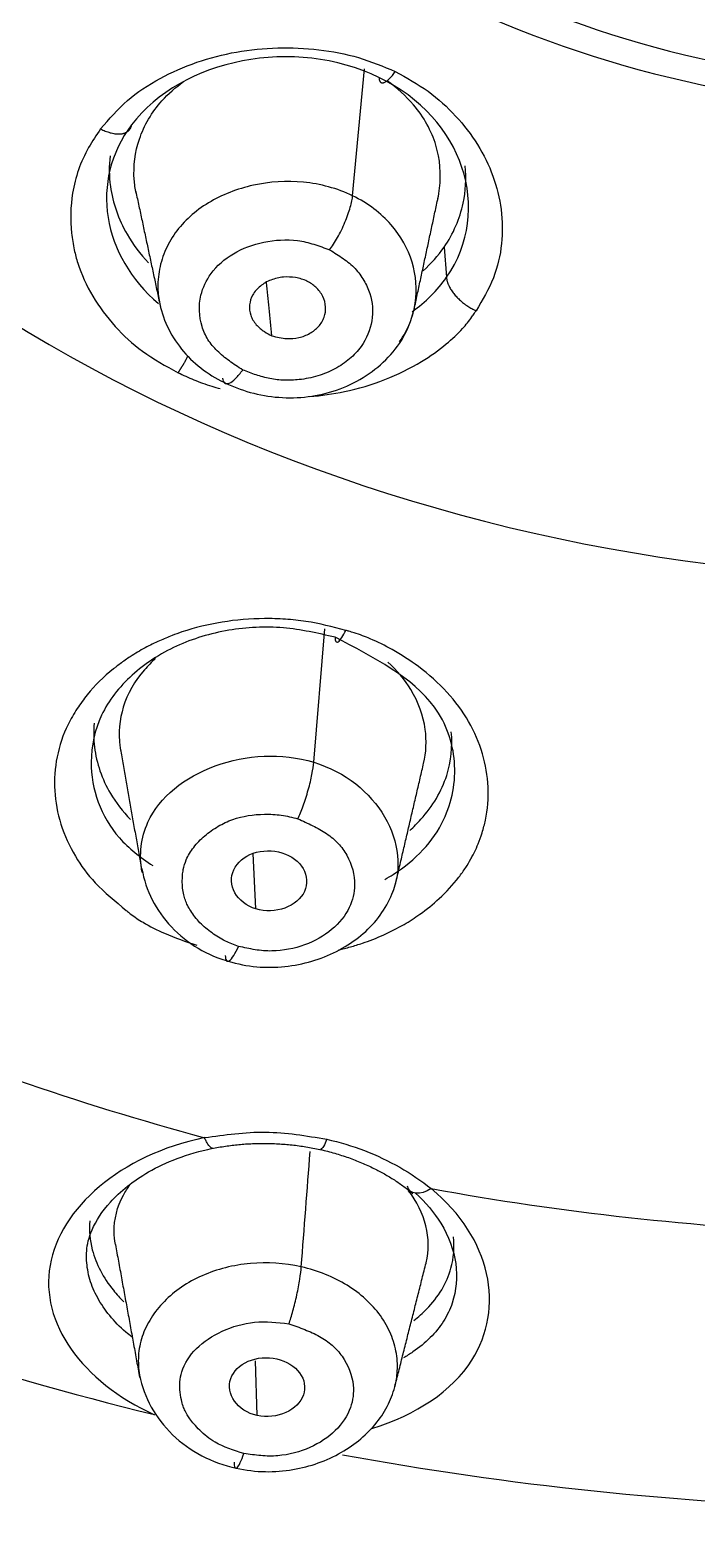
# Model space of a CAD drawing. Extents: x 0 to 1128, y 0 to 827.
# Drawn here: x 452.51 to 460.22, y 503.18 to 520.57 of the extents above; entities that cross this region are included whole.
import ezdxf

# ---------------------------------------------------------------- set-up
doc = ezdxf.new("R2010")
doc.units = 0
doc.header["$LTSCALE"] = 3
doc.header["$MEASUREMENT"] = 0
doc.layers.add('1', color=7, linetype='CONTINUOUS')

msp = doc.modelspace()

# ---------------------------------------------------------------- linework, layer by layer
at = {"layer": '1', "color": 7, "linetype": 'Continuous'}
for p, q in [((456.238, 518.652), (456.374, 520.119)), ((457.296, 518.059), (457.324, 517.711)), ((455.789, 512.106), (455.918, 513.65)), ((455.121, 510.412), (455.089, 511.054)), ((455.135, 504.558), (455.117, 505.192))]:
    msp.add_line(p, q, dxfattribs=at)
for centre, major_axis, start_param, end_param in [((463.091, 532.806), (38.932, 0), 1.570796, 3.633743), ((463.091, 532.736), (38.762, 0), 1.570796, 4.712389), ((463.091, 532.712), (38.555, 0), 1.570796, 4.712389), ((463.091, 532.712), (-37.7, 0), 4.712389, 7.319813), ((463.091, 529.512), (-18.228, 0), 4.712389, 7.853982), ((463.091, 529.292), (11.507, 0), 1.570796, 4.712389), ((463.091, 529.077), (10.912, 0), 1.570796, 4.712389), ((463.091, 532.107), (-36.953, 0), 0, 1.570796), ((463.091, 532.303), (37.281, 0), 3.592657, 5.752256), ((463.091, 532.806), (38.932, 0), 3.633743, 4.712389), ((463.091, 530.174), (28.054, 0), 4.237095, 4.402183), ((463.091, 530.174), (28.054, 0), 4.498885, 4.663958), ((463.091, 530.889), (32.688, 0), 4.243269, 4.428931), ((463.091, 530.889), (32.688, 0), 4.497491, 4.678093)]:
    msp.add_ellipse(centre, major_axis=major_axis, ratio=0.838671, start_param=start_param, end_param=end_param, dxfattribs=at)
for points, knots in [([(457.049, 500.187), (452.009, 500.822), (447.151, 502.263), (438.405, 506.497), (434.502, 509.329), (428.215, 515.942), (425.807, 519.77), (422.84, 527.862), (422.264, 532.152), (423.018, 540.604), (424.347, 544.774), (428.74, 552.406), (431.787, 555.884), (439.203, 561.648), (443.549, 563.945), (452.984, 567.053), (458.003, 567.853), (463.091, 567.852)], [0, 0, 0, 0, 0.125, 0.125, 0.25, 0.25, 0.375, 0.375, 0.5, 0.5, 0.625, 0.625, 0.75, 0.75, 0.875, 0.875, 1, 1, 1, 1]), ([(453.326, 519.425), (453.424, 519.538), (453.616, 519.761), (454.125, 520.1), (454.732, 520.309), (455.37, 520.373), (455.847, 520.351), (456.312, 520.264), (456.593, 520.146), (456.732, 520.088)], [0, 0, 0, 0, 0.132869, 0.26162, 0.511676, 0.635547, 0.758214, 0.879573, 1, 1, 1, 1]), ([(456.732, 520.088), (456.862, 520.016), (457.124, 519.871), (457.441, 519.579), (457.695, 519.248), (457.934, 518.76), (458.003, 518.223), (457.885, 517.694), (457.739, 517.449), (457.665, 517.324)], [0, 0, 0, 0, 0.120358, 0.241643, 0.364231, 0.488029, 0.738055, 0.866906, 1, 1, 1, 1]), ([(453.737, 518.682), (453.726, 518.735), (453.718, 518.788), (453.703, 518.997), (453.724, 519.157), (453.828, 519.466), (453.916, 519.618), (454.108, 519.831), (454.192, 519.906), (454.285, 519.972)], [0, 0, 0, 0, 0.111354, 0.111354, 0.440848, 0.440848, 0.788252, 0.788252, 1, 1, 1, 1]), ([(457.224, 518.62), (457.233, 518.66), (457.239, 518.699), (457.263, 518.904), (457.249, 519.074), (457.151, 519.401), (457.062, 519.562), (456.855, 519.805), (456.751, 519.899), (456.636, 519.982)], [0, 0, 0, 0, 0.080133, 0.080133, 0.412884, 0.412884, 0.753563, 0.753563, 1, 1, 1, 1]), ([(453.326, 519.425), (453.278, 519.354), (453.12, 519.124), (452.981, 518.715), (452.973, 518.31), (453.016, 518.04), (453.116, 517.662), (453.366, 517.244), (453.807, 516.836), (454.079, 516.686), (454.221, 516.608)], [0, 0, 0, 0, 0.07654, 0.24831, 0.393164, 0.453603, 0.502016, 0.753921, 0.871649, 1, 1, 1, 1]), ([(453.435, 519.114), (453.422, 518.997), (453.423, 518.878), (453.466, 518.571), (453.532, 518.382), (453.699, 518.091), (453.783, 517.98), (453.881, 517.877)], [0, 0, 0, 0, 0.269828, 0.269828, 0.707091, 0.707091, 1, 1, 1, 1]), ([(457.296, 518.059), (457.403, 518.215), (457.478, 518.389), (457.546, 518.707), (457.554, 518.853), (457.539, 518.997)], [0, 0, 0, 0, 0.556758, 0.556758, 1, 1, 1, 1]), ([(456.238, 518.652), (456.059, 518.739), (455.672, 518.841), (455.081, 518.802), (454.639, 518.629), (454.353, 518.419), (454.18, 518.228), (454.059, 518.01), (453.992, 517.776), (453.982, 517.557), (454.004, 517.419), (454.019, 517.362)], [0, 0, 0, 0, 0.170648, 0.341297, 0.511945, 0.59727, 0.682594, 0.767918, 0.853242, 0.938567, 1, 1, 1, 1]), ([(455.973, 518.027), (455.988, 518.047), (456.018, 518.091), (456.079, 518.194), (456.14, 518.316), (456.186, 518.437), (456.213, 518.521), (456.231, 518.594), (456.237, 518.635), (456.238, 518.652)], [0, 0, 0, 0, 0.124691, 0.249924, 0.500389, 0.625622, 0.750855, 0.876088, 1, 1, 1, 1]), ([(456.78, 516.965), (456.781, 516.965), (456.83, 517.034), (456.909, 517.18), (456.992, 517.489), (456.961, 517.891), (456.714, 518.336), (456.418, 518.565), (456.238, 518.652)], [0, 0, 0, 0, 0.001186, 0.126038, 0.250889, 0.500593, 0.750296, 1, 1, 1, 1]), ([(454.968, 516.639), (454.916, 516.674), (454.813, 516.742), (454.67, 516.855), (454.559, 516.989), (454.464, 517.204), (454.454, 517.477), (454.592, 517.776), (454.847, 518), (455.205, 518.136), (455.507, 518.152), (455.699, 518.119), (455.824, 518.084), (455.914, 518.05), (455.973, 518.027)], [0, 0, 0, 0, 0.063636, 0.126087, 0.187937, 0.250871, 0.393801, 0.500685, 0.625163, 0.749836, 0.87491, 0.906041, 0.937167, 1, 1, 1, 1]), ([(455.973, 518.027), (456.027, 517.995), (456.106, 517.946), (456.203, 517.873), (456.29, 517.792), (456.373, 517.676), (456.465, 517.476), (456.486, 517.205), (456.376, 516.943), (456.209, 516.763), (456.038, 516.647), (455.839, 516.565), (455.638, 516.525), (455.451, 516.517), (455.31, 516.532), (455.202, 516.558), (455.096, 516.59), (455.019, 516.62), (454.968, 516.639)], [0, 0, 0, 0, 0.063042, 0.094196, 0.125209, 0.187664, 0.250102, 0.374984, 0.499861, 0.571217, 0.64257, 0.713923, 0.785286, 0.839201, 0.892766, 0.919409, 0.946138, 1, 1, 1, 1]), ([(455.711, 517.666), (455.671, 517.685), (455.626, 517.699), (455.534, 517.714), (455.486, 517.716), (455.39, 517.708), (455.34, 517.696), (455.249, 517.661), (455.207, 517.637), (455.136, 517.58), (455.105, 517.545), (455.064, 517.471), (455.052, 517.432), (455.044, 517.352), (455.048, 517.311), (455.074, 517.234), (455.096, 517.196), (455.151, 517.133), (455.183, 517.106), (455.246, 517.065), (455.275, 517.049), (455.305, 517.035)], [0, 0, 0, 0, 0.098506, 0.098506, 0.196465, 0.196465, 0.303981, 0.303981, 0.41042, 0.41042, 0.520243, 0.520243, 0.623988, 0.623988, 0.728719, 0.728719, 0.832938, 0.832938, 0.928316, 0.928316, 1, 1, 1, 1]), ([(455.305, 517.035), (455.294, 517.141), (455.283, 517.248), (455.262, 517.452), (455.252, 517.551), (455.242, 517.649)], [0, 0, 0, 0, 0.519671, 0.519671, 1, 1, 1, 1]), ([(455.305, 517.035), (455.36, 517.018), (455.419, 517.006), (455.525, 517.001), (455.573, 517.004), (455.663, 517.024), (455.706, 517.041), (455.782, 517.085), (455.816, 517.112), (455.873, 517.174), (455.895, 517.211), (455.922, 517.288), (455.928, 517.328), (455.924, 517.409), (455.913, 517.451), (455.874, 517.529), (455.847, 517.565), (455.784, 517.623), (455.749, 517.647), (455.711, 517.666)], [0, 0, 0, 0, 0.132601, 0.132601, 0.237972, 0.237972, 0.343557, 0.343557, 0.448926, 0.448926, 0.561915, 0.561915, 0.671392, 0.671392, 0.788006, 0.788006, 0.901862, 0.901862, 1, 1, 1, 1]), ([(454.01, 517.401), (454.032, 517.299), (454.099, 517.108), (454.274, 516.846), (454.507, 516.631), (454.688, 516.525), (454.786, 516.481)], [0, 0, 0, 0, 0.257126, 0.509581, 0.756949, 1, 1, 1, 1]), ([(454.785, 516.481), (454.885, 516.434), (455.091, 516.36), (455.427, 516.31), (455.768, 516.326), (456.1, 516.412), (456.403, 516.565), (456.662, 516.778), (456.857, 517.046), (456.929, 517.247), (456.952, 517.354)], [0, 0, 0, 0, 0.122752, 0.245509, 0.36851, 0.492327, 0.617815, 0.744856, 0.872489, 1, 1, 1, 1]), ([(455.741, 516.333), (455.877, 516.343), (456.342, 516.408), (456.888, 516.624), (457.305, 516.919), (457.495, 517.097), (457.596, 517.22), (457.644, 517.291), (457.659, 517.315), (457.665, 517.324)], [0, 0, 0, 0, 0.170693, 0.589683, 0.75144, 0.873905, 0.957487, 0.984105, 1, 1, 1, 1]), ([(454.221, 516.608), (454.281, 516.58), (454.406, 516.521), (454.571, 516.463), (454.676, 516.433), (454.709, 516.424)], [0, 0, 0, 0, 0.383568, 0.803745, 1, 1, 1, 1]), ([(454.736, 516.544), (454.737, 516.532), (454.743, 516.51), (454.758, 516.488), (454.781, 516.479), (454.821, 516.487), (454.872, 516.525), (454.927, 516.586), (454.954, 516.621), (454.968, 516.639)], [0, 0, 0, 0, 0.123912, 0.249145, 0.374378, 0.499611, 0.750076, 0.875309, 1, 1, 1, 1]), ([(456.159, 513.631), (456.007, 513.671), (455.779, 513.73), (455.46, 513.762), (454.973, 513.778), (454.52, 513.704), (454.14, 513.568), (453.997, 513.508), (453.833, 513.428), (453.682, 513.338), (453.571, 513.261), (453.508, 513.212), (453.367, 513.103), (453.21, 512.945), (453.07, 512.752), (452.999, 512.637), (452.839, 512.337), (452.728, 511.778), (452.93, 511.143), (453.263, 510.686), (453.505, 510.495), (453.645, 510.376), (453.705, 510.327), (453.843, 510.237), (454.094, 510.109), (454.311, 510.035), (454.437, 509.993)], [0, 0, 0, 0, 0.06014, 0.090394, 0.121218, 0.245346, 0.26142, 0.28246, 0.307836, 0.335836, 0.356, 0.365283, 0.37024, 0.433061, 0.463659, 0.480356, 0.49684, 0.624836, 0.752229, 0.809769, 0.87823, 0.881148, 0.887692, 0.911204, 0.948438, 1, 1, 1, 1]), ([(456.035, 513.552), (455.837, 513.597), (455.435, 513.69), (454.791, 513.654), (454.176, 513.47), (453.656, 513.125), (453.299, 512.671), (453.218, 512.296), (453.217, 512.108)], [0, 0, 0, 0, 0.151852, 0.309584, 0.47372, 0.645568, 0.824235, 1, 1, 1, 1]), ([(456.035, 513.552), (456.036, 513.53), (456.041, 513.504), (456.056, 513.493), (456.078, 513.499), (456.113, 513.541), (456.144, 513.6), (456.159, 513.631)], [0, 0, 0, 0, 0.251002, 0.376503, 0.502003, 0.753005, 1, 1, 1, 1]), ([(457.415, 512.112), (457.397, 512.336), (457.184, 512.955), (456.485, 513.318), (456.035, 513.552)], [0, 0, 0, 0, 0.355915, 1, 1, 1, 1]), ([(456.074, 509.938), (456.12, 509.949), (456.214, 509.973), (456.389, 510.026), (456.599, 510.109), (456.821, 510.222), (457.04, 510.362), (457.26, 510.54), (457.431, 510.727), (457.544, 510.884), (457.595, 510.972), (457.628, 511.032), (457.657, 511.089), (457.695, 511.173), (457.73, 511.273), (457.756, 511.364), (457.799, 511.539), (457.83, 511.948), (457.679, 512.468), (457.342, 512.923), (457.032, 513.199), (456.725, 513.399), (456.472, 513.525), (456.301, 513.589), (456.204, 513.618), (456.171, 513.628), (456.159, 513.631)], [0, 0, 0, 0, 0.023726, 0.047931, 0.09181, 0.139207, 0.177926, 0.231144, 0.294985, 0.322178, 0.345225, 0.355864, 0.36292, 0.384112, 0.411472, 0.428243, 0.442735, 0.522638, 0.681726, 0.761281, 0.841015, 0.90348, 0.950749, 0.983138, 0.993585, 1, 1, 1, 1]), ([(453.961, 513.305), (453.915, 513.264), (453.872, 513.22), (453.72, 513.046), (453.635, 512.898), (453.544, 512.599), (453.531, 512.445), (453.551, 512.276), (453.554, 512.257), (453.558, 512.238)], [0, 0, 0, 0, 0.142986, 0.142986, 0.557309, 0.557309, 0.94992, 0.94992, 1, 1, 1, 1]), ([(457.059, 512.093), (457.089, 512.222), (457.095, 512.356), (457.056, 512.644), (457.001, 512.802), (456.842, 513.06), (456.751, 513.167), (456.644, 513.264)], [0, 0, 0, 0, 0.317615, 0.317615, 0.699046, 0.699046, 1, 1, 1, 1]), ([(453.251, 512.557), (453.243, 512.464), (453.244, 512.372), (453.278, 512.097), (453.34, 511.913), (453.503, 511.64), (453.581, 511.54), (453.671, 511.446)], [0, 0, 0, 0, 0.236065, 0.236065, 0.706893, 0.706893, 1, 1, 1, 1]), ([(456.898, 511.318), (456.945, 511.36), (456.988, 511.403), (457.165, 511.599), (457.268, 511.773), (457.377, 512.117), (457.395, 512.289), (457.379, 512.459)], [0, 0, 0, 0, 0.134788, 0.134788, 0.590615, 0.590615, 1, 1, 1, 1]), ([(453.803, 510.845), (453.77, 511.036), (453.792, 511.233), (454.133, 511.997), (455.05, 512.336), (455.789, 512.106)], [0, 0, 0, 0, 0.236713, 0.236713, 1, 1, 1, 1]), ([(453.217, 512.108), (453.216, 511.796), (453.377, 511.327), (453.782, 511.008), (453.93, 510.913)], [0, 0, 0, 0, 0.672819, 1, 1, 1, 1]), ([(455.605, 511.454), (455.624, 511.495), (455.666, 511.597), (455.718, 511.756), (455.751, 511.881), (455.776, 511.998), (455.786, 512.068), (455.789, 512.106)], [0, 0, 0, 0, 0.250198, 0.500927, 0.626291, 0.751655, 1, 1, 1, 1]), ([(456.611, 510.752), (456.644, 510.771), (456.942, 510.951), (457.339, 511.369), (457.433, 511.883), (457.415, 512.112)], [0, 0, 0, 0, 0.062721, 0.5744, 1, 1, 1, 1]), ([(454.92, 509.979), (454.869, 509.998), (454.758, 510.039), (454.608, 510.134), (454.469, 510.249), (454.381, 510.362), (454.331, 510.451), (454.303, 510.512), (454.285, 510.579), (454.273, 510.646), (454.269, 510.714), (454.271, 510.774), (454.274, 510.826), (454.286, 510.894), (454.316, 510.995), (454.397, 511.129), (454.525, 511.259), (454.677, 511.369), (454.901, 511.475), (455.159, 511.514), (455.416, 511.501), (455.542, 511.47), (455.605, 511.454)], [0, 0, 0, 0, 0.054279, 0.115798, 0.180488, 0.244899, 0.27327, 0.297886, 0.323668, 0.355587, 0.379723, 0.406202, 0.428739, 0.443022, 0.489863, 0.555193, 0.62383, 0.691696, 0.754495, 0.875032, 0.937133, 1, 1, 1, 1]), ([(455.605, 511.454), (455.663, 511.428), (455.778, 511.376), (455.941, 511.287), (456.079, 511.172), (456.218, 510.978), (456.286, 510.716), (456.215, 510.41), (456.014, 510.159), (455.694, 509.979), (455.403, 509.922), (455.208, 509.927), (455.079, 509.944), (454.984, 509.965), (454.92, 509.979)], [0, 0, 0, 0, 0.063636, 0.126088, 0.187939, 0.250872, 0.393805, 0.500693, 0.625165, 0.749832, 0.874912, 0.906038, 0.937161, 1, 1, 1, 1]), ([(453.804, 510.875), (453.825, 510.749), (453.903, 510.514), (454.128, 510.194), (454.444, 509.941), (454.691, 509.838), (454.826, 509.8)], [0, 0, 0, 0, 0.254124, 0.505539, 0.753117, 1, 1, 1, 1]), ([(454.8, 509.808), (454.909, 509.775), (455.123, 509.733), (455.455, 509.737), (455.768, 509.799), (456.057, 509.913), (456.312, 510.074), (456.522, 510.277), (456.676, 510.516), (456.734, 510.69), (456.753, 510.782)], [0, 0, 0, 0, 0.134651, 0.263643, 0.389912, 0.514575, 0.637819, 0.759639, 0.880425, 1, 1, 1, 1]), ([(454.766, 509.874), (454.767, 509.848), (454.774, 509.817), (454.793, 509.805), (454.82, 509.814), (454.863, 509.866), (454.902, 509.939), (454.92, 509.979)], [0, 0, 0, 0, 0.248345, 0.373709, 0.499073, 0.749802, 1, 1, 1, 1]), ([(454.527, 507.769), (453.55, 507.568), (452.858, 506.953), (452.625, 505.633), (453.104, 504.95), (453.949, 504.568)], [0, 0, 0, 0, 0.5, 0.5, 1, 1, 1, 1]), ([(454.527, 507.769), (454.761, 507.802), (455.229, 507.87), (455.703, 507.791), (455.94, 507.751)], [0, 0, 0, 0, 0.499674, 1, 1, 1, 1]), ([(454.62, 507.646), (454.616, 507.646), (454.6, 507.651), (454.574, 507.678), (454.546, 507.727), (454.533, 507.755), (454.527, 507.769)], [0, 0, 0, 0, 0.135749, 0.578071, 0.799232, 1, 1, 1, 1]), ([(453.166, 506.458), (453.169, 506.537), (453.215, 506.715), (453.426, 507.049), (453.786, 507.338), (454.212, 507.54), (454.474, 507.615), (454.619, 507.646)], [0, 0, 0, 0, 0.187231, 0.414075, 0.682892, 0.834624, 1, 1, 1, 1]), ([(453.497, 506.536), (453.488, 506.584), (453.483, 506.633), (453.481, 506.825), (453.516, 506.97), (453.612, 507.147), (453.638, 507.189), (453.669, 507.229)], [0, 0, 0, 0, 0.200845, 0.200845, 0.807823, 0.807823, 1, 1, 1, 1]), ([(456.461, 504.409), (456.972, 504.567), (457.39, 504.841), (457.999, 505.798), (457.843, 506.606), (457.147, 507.18)], [0, 0, 0, 0, 0.372769, 0.372769, 1, 1, 1, 1]), ([(456.961, 507.132), (457.084, 507.022), (457.304, 506.756), (457.465, 506.312), (457.431, 505.926), (457.298, 505.645), (457.144, 505.454), (456.977, 505.318), (456.864, 505.246), (456.826, 505.225)], [0, 0, 0, 0, 0.178385, 0.398443, 0.618501, 0.72853, 0.83856, 0.948589, 1, 1, 1, 1]), ([(457.087, 506.32), (457.088, 506.321), (457.088, 506.323), (457.122, 506.462), (457.121, 506.608), (457.051, 506.891), (456.982, 507.031), (456.882, 507.16)], [0, 0, 0, 0, 0.004863, 0.004863, 0.507915, 0.507915, 1, 1, 1, 1]), ([(453.2, 506.809), (453.19, 506.697), (453.201, 506.583), (453.272, 506.31), (453.356, 506.151), (453.51, 505.96), (453.55, 505.916), (453.593, 505.873)], [0, 0, 0, 0, 0.34423, 0.34423, 0.845823, 0.845823, 1, 1, 1, 1]), ([(456.945, 505.657), (456.998, 505.698), (457.048, 505.742), (457.23, 505.926), (457.328, 506.089), (457.407, 506.377), (457.417, 506.501), (457.405, 506.624)], [0, 0, 0, 0, 0.163754, 0.163754, 0.662102, 0.662102, 1, 1, 1, 1]), ([(453.689, 505.464), (453.664, 505.483), (453.568, 505.562), (453.423, 505.711), (453.284, 505.916), (453.208, 506.095), (453.174, 506.24), (453.162, 506.351), (453.163, 506.426), (453.166, 506.463)], [0, 0, 0, 0, 0.067612, 0.274383, 0.481154, 0.687925, 0.79131, 0.894696, 1, 1, 1, 1]), ([(455.645, 506.276), (455.451, 506.32), (455.151, 506.338), (454.767, 506.274), (454.495, 506.181), (454.254, 506.048), (454.055, 505.881), (453.9, 505.687), (453.797, 505.473), (453.754, 505.249), (453.763, 505.098), (453.777, 505.024)], [0, 0, 0, 0, 0.20015, 0.300225, 0.4003, 0.500375, 0.60045, 0.700526, 0.800601, 0.900676, 1, 1, 1, 1]), ([(455.503, 505.619), (455.517, 505.66), (455.549, 505.762), (455.588, 505.92), (455.613, 506.046), (455.633, 506.164), (455.642, 506.237), (455.645, 506.276)], [0, 0, 0, 0, 0.25026, 0.501027, 0.62641, 0.751793, 1, 1, 1, 1]), ([(456.721, 504.872), (456.737, 504.929), (456.762, 505.062), (456.754, 505.274), (456.689, 505.501), (456.568, 505.716), (456.395, 505.908), (456.108, 506.123), (455.838, 506.233), (455.645, 506.276)], [0, 0, 0, 0, 0.098664, 0.227426, 0.356189, 0.484951, 0.613713, 0.742476, 1, 1, 1, 1]), ([(454.982, 504.119), (454.865, 504.156), (454.669, 504.217), (454.498, 504.359), (454.408, 504.454), (454.351, 504.529), (454.306, 504.597), (454.277, 504.672), (454.254, 504.753), (454.244, 504.835), (454.24, 504.905), (454.244, 504.973), (454.271, 505.124), (454.415, 505.347), (454.719, 505.546), (455.101, 505.663), (455.369, 505.633), (455.503, 505.619)], [0, 0, 0, 0, 0.117822, 0.197526, 0.233095, 0.261972, 0.304107, 0.327018, 0.357576, 0.406557, 0.428802, 0.443927, 0.492279, 0.617472, 0.745259, 0.873294, 1, 1, 1, 1]), ([(455.503, 505.619), (455.564, 505.597), (455.685, 505.554), (455.859, 505.477), (456.009, 505.374), (456.17, 505.191), (456.267, 504.938), (456.23, 504.632), (456.057, 504.371), (455.757, 504.173), (455.472, 504.096), (455.276, 504.088), (455.144, 504.096), (455.047, 504.11), (454.982, 504.119)], [0, 0, 0, 0, 0.063643, 0.126094, 0.187936, 0.250867, 0.393803, 0.500687, 0.625167, 0.749838, 0.874914, 0.906043, 0.937167, 1, 1, 1, 1]), ([(453.777, 505.024), (453.802, 504.894), (453.89, 504.652), (454.14, 504.326), (454.485, 504.076), (454.751, 503.982), (454.895, 503.95)], [0, 0, 0, 0, 0.25478, 0.506643, 0.754057, 1, 1, 1, 1]), ([(454.894, 503.95), (455.006, 503.925), (455.222, 503.899), (455.647, 503.932), (456.119, 504.1), (456.477, 504.398), (456.659, 504.686), (456.714, 504.839), (456.733, 504.918)], [0, 0, 0, 0, 0.143269, 0.27848, 0.533839, 0.774066, 0.888988, 1, 1, 1, 1]), ([(454.868, 504.019), (454.869, 503.992), (454.873, 503.96), (454.887, 503.947), (454.907, 503.955), (454.939, 504.006), (454.968, 504.079), (454.982, 504.119)], [0, 0, 0, 0, 0.248207, 0.37359, 0.498973, 0.74974, 1, 1, 1, 1])]:
    msp.add_open_spline(points, degree=3, knots=knots, dxfattribs=at)
for points, degree in [([(456.543, 520.019), (455.57, 520.494), (454.261, 520.236), (453.684, 519.473)], 3), ([(457.324, 517.711), (457.864, 518.488), (457.52, 519.55), (456.543, 520.019)], 3), ([(453.684, 519.473), (453.191, 518.822), (453.349, 517.954), (453.995, 517.407)], 3), ([(453.733, 518.701), (454.018, 517.364)], 1), ([(456.95, 517.343), (457.235, 518.67)], 1), ([(457.053, 517.786), (457.146, 517.87), (457.227, 517.962), (457.296, 518.059)], 3), ([(456.926, 517.313), (457.081, 517.425), (457.217, 517.558), (457.324, 517.711)], 3), ([(453.554, 512.258), (453.806, 510.829)], 1), ([(455.789, 512.106), (456.521, 511.887), (456.942, 511.154), (456.688, 510.577)], 3), ([(456.742, 510.734), (457.059, 512.095)], 1), ([(455.121, 510.412), (455.014, 510.444), (454.837, 510.586), (454.821, 510.879), (455.07, 511.088), (455.315, 511.093), (455.422, 511.06)], 3), ([(455.422, 511.06), (455.529, 511.027), (455.71, 510.893), (455.726, 510.602), (455.477, 510.39), (455.228, 510.379), (455.121, 510.412)], 3), ([(455.94, 507.751), (455.914, 507.68), (455.889, 507.64), (455.872, 507.639)], 3), ([(455.94, 507.751), (456.09, 507.717), (456.379, 507.63), (456.792, 507.435), (457.033, 507.271), (457.147, 507.18)], 3), ([(454.612, 507.644), (455.241, 507.769), (455.881, 507.629)], 2), ([(455.645, 506.276), (455.679, 506.721), (455.713, 507.165), (455.748, 507.609)], 3), ([(455.866, 507.632), (456.498, 507.484), (456.936, 507.123)], 2), ([(457.147, 507.18), (457.023, 507.098), (456.89, 507.112), (456.872, 507.209)], 3), ([(453.497, 506.533), (453.777, 504.997)], 1), ([(456.726, 504.89), (457.087, 506.32)], 1), ([(455.135, 504.558), (455.024, 504.583), (454.832, 504.709), (454.785, 504.995), (455.008, 505.217), (455.252, 505.238), (455.362, 505.213)], 3), ([(455.362, 505.213), (455.472, 505.188), (455.667, 505.069), (455.715, 504.786), (455.49, 504.562), (455.245, 504.534), (455.135, 504.558)], 3)]:
    msp.add_open_spline(points, degree=degree, dxfattribs=at)
for points, weights in [([(456.543, 520.019), (456.549, 519.91), (456.625, 519.937), (456.732, 520.088)], [1.00000000008, 0.828535945193, 0.828535945293, 1.00000000038]), ([(453.326, 519.425), (453.52, 519.326), (453.666, 519.346), (453.684, 519.473)], [1.00000000004, 0.81487131323, 0.814871391113, 1.00000023369]), ([(457.324, 517.711), (457.328, 517.573), (457.467, 517.415), (457.665, 517.324)], [0.99999973094, 0.814871301681, 0.814871391238, 0.999999999611]), ([(454.221, 516.608), (454.259, 516.661), (454.298, 516.726), (454.334, 516.8)], [1.00000000003, 0.924719963123, 0.877799301612, 0.859238015494])]:
    msp.add_rational_spline(points, weights, degree=3, dxfattribs=at)

doc.saveas('drawing.dxf')
